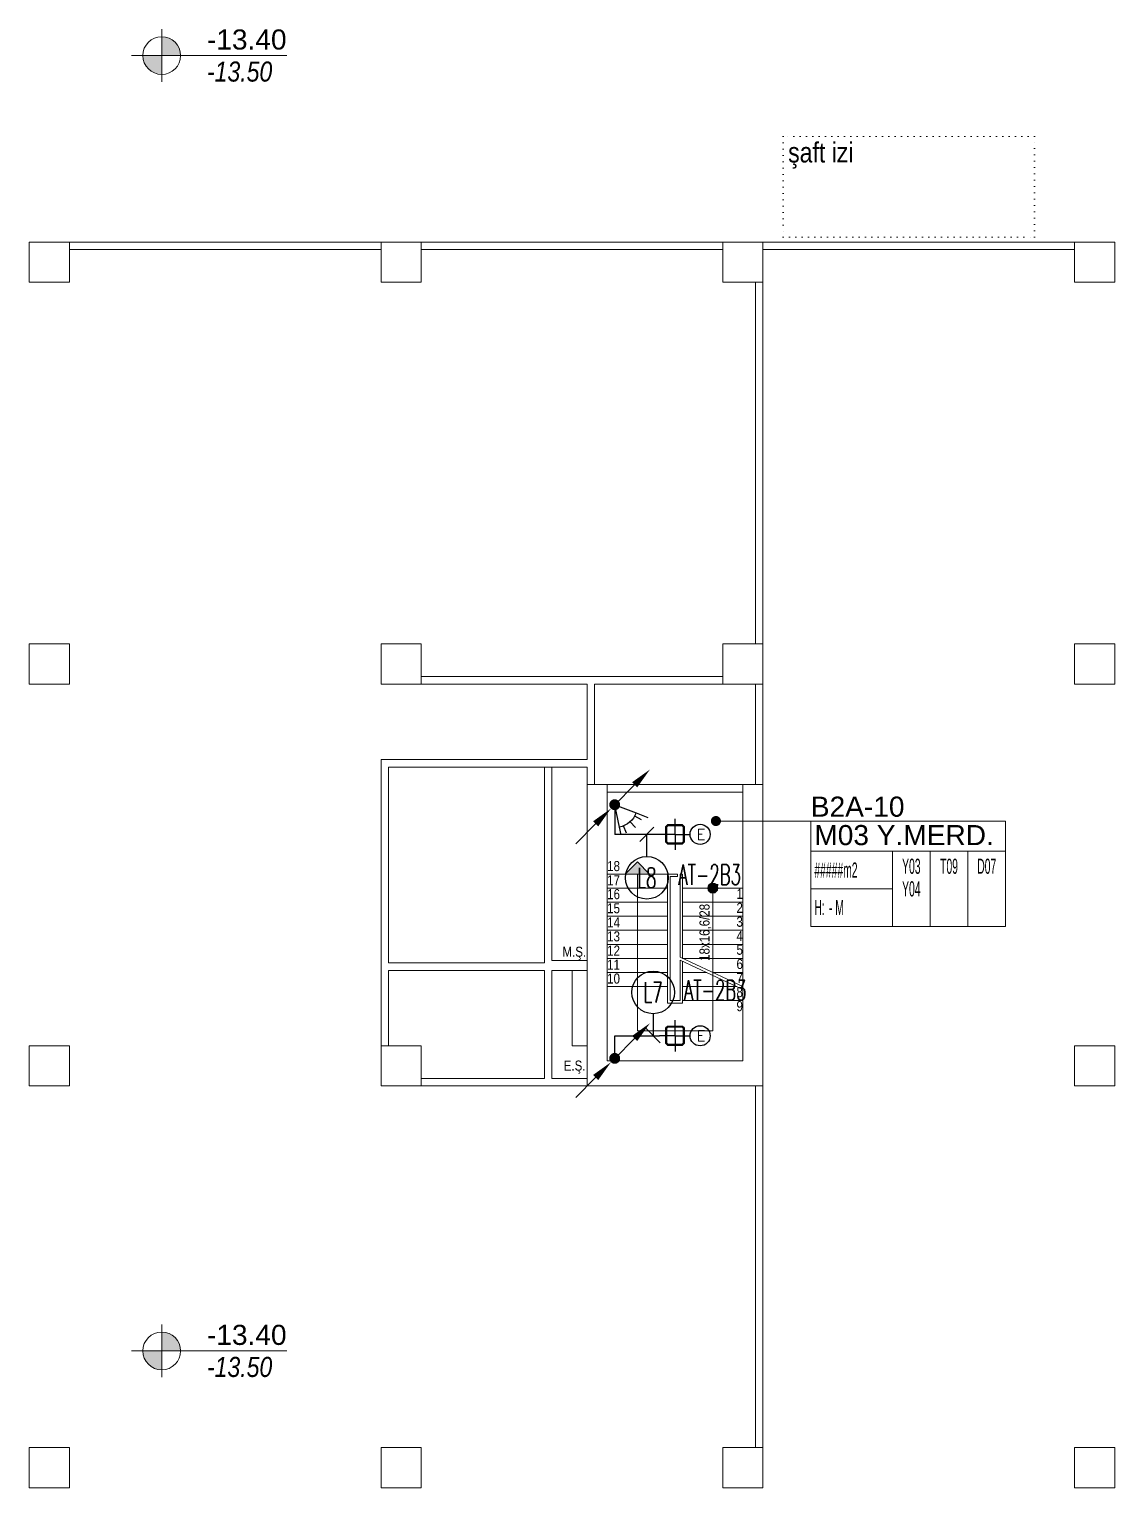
# Model space of a CAD drawing. Header units: metres. Extents: x -13316 to 152404, y -3899 to 30226.
# Drawn here: x 33680 to 35840, y 1920 to 4824 of the extents above; entities that cross this region are included whole.
import ezdxf
from ezdxf.enums import TextEntityAlignment as Align

# ---------------------------------------------------------------- set-up
doc = ezdxf.new("R2010")
doc.units = ezdxf.units.M
doc.header["$LTSCALE"] = 100
doc.header["$MEASUREMENT"] = 0
doc.linetypes.add('DOT2', pattern=[0.125, 0, -0.125])
doc.layers.get('0').update_dxf_attribs({"color": 9, "lineweight": 9})
for name, color, linetype, lineweight in [('00', 9, 'Continuous', 9), ('01', 9, 'Continuous', 9), ('06D', 9, 'Continuous', 9), ('19', 9, 'Continuous', 9), ('20', 9, 'DOT2', 9), ('21', 9, 'Continuous', 9), ('21_mahal200', 9, 'Continuous', 9), ('E-2x18(W) PL DOWNLIGHT ARMATÜR (SIVAÜSTÜ)', 7, 'Continuous', 30), ('E-ACİL AYDINLATMA KİTİ', 7, 'Continuous', 30), ('E-AŞAĞIDAN GELİP YUKARIYA GİDEN HAT', 7, 'Continuous', 30), ('E-DUVARA MONTE PIR (HAREKET SENSÖRÜ)', 7, 'Continuous', 30), ('E-KABLO', 7, 'Continuous', 30), ('E-LINYE', 7, 'Continuous', 30)]:
    doc.layers.add(name, color=color, linetype=linetype, lineweight=lineweight)
doc.styles.add('Arial', font='arial.ttf', dxfattribs={"height": 2.5})
doc.styles.add('E-YAZI', font='txttw.shx')
doc.styles.add('MuuM_TEXT-ITALIC', font='ARIALNI.TTF')
doc.styles.add('MuuM_TEXT-STANDART', font='ARIALN.TTF')
doc.dimstyles.new('MuuM_DIM200', dxfattribs={"dimscale": 20, "dimtxt": 2, "dimasz": 1, "dimexe": 1, "dimexo": 1, "dimgap": 1, "dimtad": 1, "dimdec": 1, "dimrnd": 0.5, "dimdsep": 46, "dimtxsty": 'MuuM_TEXT-STANDART', "dimblk": 'ARCHTICK', "dimcen": 0, "dimdle": 0.15, "dimclrd": 256, "dimclre": 256, "dimclrt": 256, "dimadec": 0, "dimazin": 0, "dimtfac": 5, "dimtdec": 1, "dimtix": 1, "dimtmove": 2, "dimatfit": 3, "dimldrblk": 'DOT', "dimfxl": 3, "dimfxlon": 1, "dimtolj": 1, "dimlwd": -1, "dimlwe": -1, "dimarcsym": 0})

# ---------------------------------------------------------------- blocks, each defined once
blk = doc.blocks.new('100_AŞAĞIDAN GELİP YUKARIYA GİDEN HAT')
at = {"layer": 'E-AŞAĞIDAN GELİP YUKARIYA GİDEN HAT', "color": 3, "linetype": 'Continuous'}
for p, q in [((2.47, 2.47), (0, 0)), ((-2.39, -2.38), (-4.86, -4.85))]:
    blk.add_line(p, q, dxfattribs=at)
at = {"layer": 'E-AŞAĞIDAN GELİP YUKARIYA GİDEN HAT', "color": 4, "linetype": 'Continuous', "const_width": 0.675}
blk.add_lwpolyline([(0.34, 0, 1), (-0.34, 0, 1)], format="xyb", close=True, dxfattribs=at)
at = {"layer": 'E-AŞAĞIDAN GELİP YUKARIYA GİDEN HAT', "color": 3, "linetype": 'Continuous'}
for points in [[(2.15, 2.79), (2.79, 2.15), (4.38, 4.38)], [(-2.71, -2.06), (-2.07, -2.7), (-0.48, -0.47)]]:
    blk.add_solid(points, dxfattribs=at)
blk = doc.blocks.new('100_DUVARA MONTE PIR (HAREKET SENSÖRÜ)')
at = {"layer": 'E-DUVARA MONTE PIR (HAREKET SENSÖRÜ)', "color": 4}
for p, q in [((2.72, 0.89), (0, 0)), ((0, 0), (2.23, -1.79)), ((3.64, 1.19), (2.72, 0.89)), ((3.8, 0.53), (2.83, 0.39)), ((2.23, -1.79), (3.45, -2.76)), ((3.31, -1.94), (2.47, -1.44)), ((3.75, -0.8), (2.8, -0.59))]:
    blk.add_line(p, q, dxfattribs=at)
blk.add_arc((0, 0), 2.86, 321.3229, 18.1202, dxfattribs=at)
blk = doc.blocks.new('100_2x18(W) PL DOWNLIGHT ARMATÜR (SIVAÜSTÜ)')
at = {"layer": 'E-2x18(W) PL DOWNLIGHT ARMATÜR (SIVAÜSTÜ)', "color": 4, "ltscale": 0.4}
for q in [(0, 25), (0, 25), (-25, 0), (-25, 0), (0, -25), (25, 0), (0, -25), (25, 0)]:
    blk.add_line((0, 0), q, dxfattribs=at)
at = {"layer": 'E-2x18(W) PL DOWNLIGHT ARMATÜR (SIVAÜSTÜ)', "color": 4}
for p, q in [((-12, 15), (-15, 12)), ((-15, 12), (-15, -12)), ((-11.4, 13.5), (-13.5, 11.4)), ((-13.5, 11.4), (-13.5, -11.4)), ((12, 15), (-12, 15)), ((11.4, 13.5), (-11.4, 13.5)), ((13.5, 11.4), (11.4, 13.5)), ((15, 12), (12, 15)), ((13.5, -11.4), (13.5, 11.4)), ((15, -12), (15, 12)), ((-15, -12), (-12, -15)), ((-13.5, -11.4), (-11.4, -13.5)), ((-12, -15), (12, -15)), ((-11.4, -13.5), (11.4, -13.5)), ((11.4, -13.5), (13.5, -11.4)), ((12, -15), (15, -12))]:
    blk.add_line(p, q, dxfattribs=at)
blk = doc.blocks.new('100_ACİL AYDINLATMA KİTİ')
at = {"layer": 'E-ACİL AYDINLATMA KİTİ', "color": 3}
blk.add_circle((0, 0), 1.25, dxfattribs=at)
at = {"layer": 'E-ACİL AYDINLATMA KİTİ', "color": 3, "style": 'E-YAZI'}
blk.add_text('E', height=1.34, dxfattribs=at).set_placement((-0.45, -0.69))
blk = doc.blocks.new('p-kolon_80x80')
blk.add_lwpolyline([(-40, -40), (40, -40), (40, 40), (-40, 40)], close=True)
blk = doc.blocks.new('2.Bod.Ara.Sitatik Elk.')
at = {"layer": '01'}
blk.add_lwpolyline([(6510, -5630), (6510, -5630), (6510, -5630), (6510, -6180), (6780, -6180), (6780, -5755), (6780, -5755), (6780, -5630), (6820, -5630), (6820, -6230), (6470, -6230), (6470, -5630), (6510, -5630)], dxfattribs=at)
for p in [(5400, -4590), (6100, -4590), (6780, -4590), (7480, -4590), (5400, -5390), (6100, -5390), (7480, -5390), (5400, -6190), (6100, -6190), (7480, -6190), (5400, -6990), (6100, -6990), (6780, -6990), (7480, -6990)]:
    blk.add_blockref('p-kolon_80x80', p, dxfattribs=at)
at = {"layer": '01', "xscale": -1, "rotation": 180}
blk.add_blockref('p-kolon_80x80', (6780, -5390), dxfattribs=at)
blk = doc.blocks.new('p-M01-M02_merdiven-1050')
at = {"layer": '19'}
h = blk.add_hatch(color=256, dxfattribs=at)
h.dxf.hatch_style = 1
edge = h.paths.add_edge_path()
edge.add_arc((210, -344), 10, 270, 630)
h = blk.add_hatch(color=256, dxfattribs=at)
h.dxf.hatch_style = 1
h.paths.add_polyline_path([(84, -372), (36, -372), (60, -396)])
at = {"layer": '19', "linetype": 'Continuous'}
for points in [[(210, -344), (210, -120), (210, -60), (60, -60), (60, -372)], [(145, -200.7), (145, -120), (125, -120), (125, -120), (125, -367), (140, -367), (140, -372), (120, -372), (120, -367), (120, -115), (120, -115), (150, -115), (150, -198.4)], [(145, -200.7), (270, -142.4)], [(150, -120), (270, -120)], [(0, -148), (120, -148)], [(145, -206.3), (270, -148)], [(150, -148), (258, -148)], [(0, -176), (120, -176)], [(150, -176), (198, -176)], [(210, -176), (270, -176)], [(0, -204), (120, -204)], [(0, -232), (120, -232)], [(150, -204), (270, -204)], [(150, -232), (270, -232)], [(0, -260), (120, -260)], [(150, -260), (270, -260)], [(0, -288), (120, -288)], [(150, -288), (270, -288)], [(0, -316), (120, -316)], [(150, -316), (270, -316)], [(0, -344), (120, -344)], [(150, -344), (270, -344)], [(0, -372), (120, -372)]]:
    blk.add_lwpolyline(points, dxfattribs=at)
at = {"layer": '19'}
for points in [[(145, -206.3), (270, -148)], [(150, -204), (150, -372), (150, -372), (145, -372), (145, -372), (145, -206.3)]]:
    blk.add_lwpolyline(points, dxfattribs=at)
blk.add_lwpolyline([(84, -372), (36, -372), (60, -396)], close=True, dxfattribs=at)
blk.add_circle((210, -344), 10, dxfattribs=at)
blk = doc.blocks.new('0_elevationtarget-p-bk')
h = blk.add_hatch(color=250)
h.paths.add_polyline_path([(1.88, 0, 0.414214), (0, 1.88), (0, 0)])
h.paths.add_polyline_path([(0, 0), (-1.88, 0, 0.414214), (0, -1.88)])
blk.add_line((0, -2.62), (0, 2.62))
blk.add_lwpolyline([(12.45, 0), (-3, 0)])
blk.add_circle((0, 0), 1.88)
at = {"style": 'Arial'}
blk.add_attdef('BITMISKOT', text='', height=2, dxfattribs=at).set_placement((4.5, 0), align=Align.BOTTOM_LEFT)
at = {"style": 'MuuM_TEXT-ITALIC'}
blk.add_attdef('FINISHINGFLOORLEVEL', text='', height=2, dxfattribs=at).set_placement((4.5, -0.59), align=Align.TOP_LEFT)
blk = doc.blocks.new('_ArchTick')
at = {"color": 0, "linetype": 'ByBlock', "const_width": 0.15}
blk.add_lwpolyline([(-0.5, -0.5), (0.5, 0.5)], dxfattribs=at)
blk = doc.blocks.new('_Dot')
at = {"color": 0, "linetype": 'ByBlock', "lineweight": -2}
blk.add_line((-0.5, 0), (-1, 0), dxfattribs=at)
at = {"color": 0, "linetype": 'ByBlock', "const_width": 0.5}
blk.add_lwpolyline([(-0.25, 0, 1), (0.25, 0, 1)], format="xyb", close=True, dxfattribs=at)
blk = doc.blocks.new('0_roomno2')
blk.add_lwpolyline([(19.38, -10.5), (0, -10.5), (0, 0), (19.38, 0)], close=True)
for points in [[(0, -3), (19.38, -3)], [(8.12, -3), (8.12, -10.5)], [(11.88, -3), (11.88, -10.5)], [(15.62, -3), (15.62, -10.5)], [(0, -6.75), (8.12, -6.75)]]:
    blk.add_lwpolyline(points)
at = {"style": 'MuuM_TEXT-STANDART', "width": 0.6}
blk.add_text('H:', height=1.5, dxfattribs=at).set_placement((0.35, -8.61), align=Align.MIDDLE_LEFT)
at = {"style": 'Arial'}
blk.add_attdef('ODANO', (0, 1.17), '', height=2, dxfattribs=at)
blk.add_attdef('MEKANADI', text='', height=2, dxfattribs=at).set_placement((0.35, -3), align=Align.BOTTOM_LEFT)
at = {"style": 'MuuM_TEXT-STANDART', "width": 0.6}
for tag, p in [('M2', (0.35, -4.88)), ('TEMIZTAVANYUKSEKLIGI', (1.8, -8.61))]:
    blk.add_attdef(tag, text='', height=1.5, dxfattribs=at).set_placement(p, align=Align.MIDDLE_LEFT)
for tag, p in [('YER01', (10, -4.5)), ('TAVAN01', (13.75, -4.5)), ('DUVAR01', (17.5, -4.5)), ('YER02', (10, -6.75)), ('TAVAN02', (13.75, -6.75)), ('DUVAR02', (17.5, -6.75)), ('YER03', (10, -9)), ('TAVAN03', (13.75, -9)), ('DUVAR03', (17.5, -9))]:
    blk.add_attdef(tag, text='', height=1.5, dxfattribs=at).set_placement(p, align=Align.MIDDLE_CENTER)
blk = doc.blocks.new('2.Bod.Ara.Mimari Elk.')
at = {"layer": '00'}
for points in [[(5440, -4550), (6060, -4550), (6060, -4565), (5440, -4565)], [(6140, -4550), (6740, -4550), (6740, -4565), (6140, -4565)], [(7440, -4550), (6820, -4550), (6820, -4565), (7440, -4565)], [(6820, -4630), (6820, -5350), (6805, -5350), (6805, -4630)], [(6820, -5630), (6820, -5430), (6805, -5430), (6805, -5630)], [(6780, -5630), (6510, -5630), (6510, -5645), (6780, -5645), (6780, -5630), (6780, -5630)], [(6820, -6230), (6820, -6950), (6805, -6950), (6805, -6230)]]:
    blk.add_lwpolyline(points, close=True, dxfattribs=at)
for points in [[(6470, -5580), (6470, -5430), (6140, -5430), (6140, -5415), (6740, -5415), (6740, -5415), (6740, -5430), (6740, -5430), (6485, -5430), (6485, -5630), (6470, -5630), (6470, -5595)], [(6385, -6000), (6075, -6000), (6075, -6150), (6060, -6150), (6060, -5580), (6470, -5580)], [(6385, -5985), (6075, -5985), (6075, -5595), (6470, -5595)], [(6385, -5595), (6385, -5595), (6385, -5985)], [(6400, -5595), (6400, -5595), (6400, -5980), (6470, -5980)], [(6400, -6000), (6400, -6215), (6470, -6215), (6470, -6230), (6140, -6230), (6140, -6215), (6385, -6215), (6385, -6000)], [(6470, -6000), (6400, -6000)]]:
    blk.add_lwpolyline(points, dxfattribs=at)
at = {"layer": '06D'}
blk.add_lwpolyline([(6470, -6150), (6470, -6000), (6440, -6000), (6440, -6150), (6470, -6150)], dxfattribs=at)
at = {"layer": '20'}
blk.add_lwpolyline([(6860, -4540), (7360, -4540), (7360, -4340), (6860, -4340)], close=True, dxfattribs=at)
at = {"xscale": -1, "rotation": 180}
blk.add_blockref('p-M01-M02_merdiven-1050', (6510, -6180), dxfattribs=at)
at = {"layer": '21', "xscale": 20, "yscale": 20, "zscale": 20}
for p in [(5623.7, -4178.6), (5623.7, -6757.5)]:
    blk.add_blockref('0_elevationtarget-p-bk', p, dxfattribs=at).add_auto_attribs({'BITMISKOT': '-13.40', 'FINISHINGFLOORLEVEL': '-13.50'})
at = {"layer": '21_mahal200'}
ref = blk.add_blockref('0_roomno2', (6915.2, -5702.5), dxfattribs=dict(at, xscale=20, yscale=20, zscale=20))
ref.add_attrib('ODANO', 'B2A-10', (6915.2, -5693.9), dxfattribs={"layer": '0', "height": 40, "style": 'Arial'})
ref.add_attrib('MEKANADI', 'M03 Y.MERD.', dxfattribs={"layer": '0', "height": 40, "style": 'Arial'}).set_placement((6922.2, -5762.5), align=Align.BOTTOM_LEFT)
ref.add_attrib('M2', '#####m2', dxfattribs={"layer": '0', "height": 30, "style": 'MuuM_TEXT-STANDART', "width": 0.6}).set_placement((6922.2, -5800), align=Align.MIDDLE_LEFT)
ref.add_attrib('TEMIZTAVANYUKSEKLIGI', '- M', dxfattribs={"layer": '0', "height": 30, "style": 'MuuM_TEXT-STANDART', "width": 0.6}).set_placement((6951.2, -5874.7), align=Align.MIDDLE_LEFT)
ref.add_attrib('YER01', 'Y03', dxfattribs={"layer": '0', "height": 30, "style": 'MuuM_TEXT-STANDART', "width": 0.6}).set_placement((7115.2, -5792.5), align=Align.MIDDLE_CENTER)
ref.add_attrib('TAVAN01', 'T09', dxfattribs={"layer": '0', "height": 30, "style": 'MuuM_TEXT-STANDART', "width": 0.6}).set_placement((7190.2, -5792.5), align=Align.MIDDLE_CENTER)
ref.add_attrib('DUVAR01', 'D07', dxfattribs={"layer": '0', "height": 30, "style": 'MuuM_TEXT-STANDART', "width": 0.6}).set_placement((7265.2, -5792.5), align=Align.MIDDLE_CENTER)
ref.add_attrib('YER02', 'Y04', dxfattribs={"layer": '0', "height": 30, "style": 'MuuM_TEXT-STANDART', "width": 0.6}).set_placement((7115.2, -5837.5), align=Align.MIDDLE_CENTER)
at = {"layer": '21', "style": 'MuuM_TEXT-STANDART'}
for s, height, p in [('şaft izi ', 40, (6870.1, -4391.4)), ('18', 20, (6510, -5802.1)), ('17', 20, (6510, -5830.4)), ('16', 20, (6510, -5858.1)), ('15', 20, (6510, -5886.1)), ('14', 20, (6510, -5914.4)), ('13', 20, (6510, -5942.1)), ('M.Ş.', 20, (6421, -5972.7)), ('12', 20, (6510, -5970.4)), ('11', 20, (6510, -5998.4)), ('10', 20, (6510, -6026.1)), ('E.Ş.', 20, (6423.6, -6199.4))]:
    blk.add_text(s, height=height, dxfattribs=at).set_placement(p)
for s, p in [('2', (6780, -5885.4)), ('1', (6780, -5857.4)), ('3', (6780, -5913)), ('4', (6780, -5941.3)), ('5', (6780, -5968.7)), ('6', (6780, -5997)), ('7', (6780, -6025)), ('8', (6780, -6053)), ('9', (6780, -6081))]:
    blk.add_text(s, height=20, dxfattribs=at).set_placement(p, align=Align.RIGHT)
blk.add_text('18x16,6/28', height=20, rotation=90, dxfattribs=at).set_placement((6713.6, -5867.5), align=Align.RIGHT)
at = {"layer": '21_mahal200'}
blk.add_leader([(6726.4, -5702.5), (6915.2, -5702.5)], dimstyle='MuuM_DIM200', override={"dimasz": 1, "dimfxl": 10}, dxfattribs=at)

msp = doc.modelspace()

# ---------------------------------------------------------------- linework, layer by layer
at = {"layer": 'E-KABLO', "color": 6}
for p, q in [((34845, 3280), (34845, 3221)), ((34933.92, 3221), (34845, 3221)), ((34845, 2820), (34933.92, 2820)), ((34845, 2775), (34845, 2820)), ((34845, 2775), (34845, 2820))]:
    msp.add_line(p, q, dxfattribs=at)
at = {"layer": 'E-LINYE', "color": 7, "linetype": 'Continuous'}
for p, q in [((34894.78, 3206.86), (34923.06, 3235.14)), ((34908.92, 3177.04), (34908.92, 3221)), ((34921.42, 2863.96), (34921.42, 2820)), ((34907.28, 2834.14), (34935.56, 2805.86))]:
    msp.add_line(p, q, dxfattribs=at)
for centre in [(34908.92, 3134.6), (34921.42, 2906.4)]:
    msp.add_circle(centre, 42.44, dxfattribs=at)

# ---------------------------------------------------------------- block references
at = {"layer": '06D'}
for name in ['2.Bod.Ara.Sitatik Elk.', '2.Bod.Ara.Mimari Elk.']:
    msp.add_blockref(name, (28320, 8950), dxfattribs=at)
at = {"layer": 'E-2x18(W) PL DOWNLIGHT ARMATÜR (SIVAÜSTÜ)', "color": 6, "xscale": 1.243104, "yscale": 1.243104, "zscale": 1.243104}
for p in [(34965, 3221), (34965, 2820)]:
    msp.add_blockref('100_2x18(W) PL DOWNLIGHT ARMATÜR (SIVAÜSTÜ)', p, dxfattribs=at)
at = {"layer": 'E-ACİL AYDINLATMA KİTİ', "xscale": 16, "yscale": 16, "zscale": 16}
for p in [(35014.94, 3221), (35014.94, 2820)]:
    msp.add_blockref('100_ACİL AYDINLATMA KİTİ', p, dxfattribs=at)
at = {"layer": 'E-AŞAĞIDAN GELİP YUKARIYA GİDEN HAT', "xscale": -16, "yscale": 16, "zscale": 16, "rotation": 270}
for p in [(34845, 3280), (34845, 2775)]:
    msp.add_blockref('100_AŞAĞIDAN GELİP YUKARIYA GİDEN HAT', p, dxfattribs=at)
at = {"layer": 'E-DUVARA MONTE PIR (HAREKET SENSÖRÜ)', "xscale": -15.99999999999999, "yscale": 16, "zscale": 16, "rotation": 120.2209282659447}
msp.add_blockref('100_DUVARA MONTE PIR (HAREKET SENSÖRÜ)', (34845, 3280), dxfattribs=at)

# ---------------------------------------------------------------- texts
at = {"layer": 'E-LINYE', "color": 3, "linetype": 'Continuous', "style": 'E-YAZI', "width": 0.6}
for s, p in [('L8', (34908.92, 3134.6)), ('AT-2B3', (35033.85, 3140.77)), ('L7', (34921.42, 2906.4)), ('AT-2B3', (35044.98, 2910.85))]:
    msp.add_text(s, height=40, dxfattribs=at).set_placement(p, align=Align.MIDDLE_CENTER)

doc.saveas('drawing.dxf')
